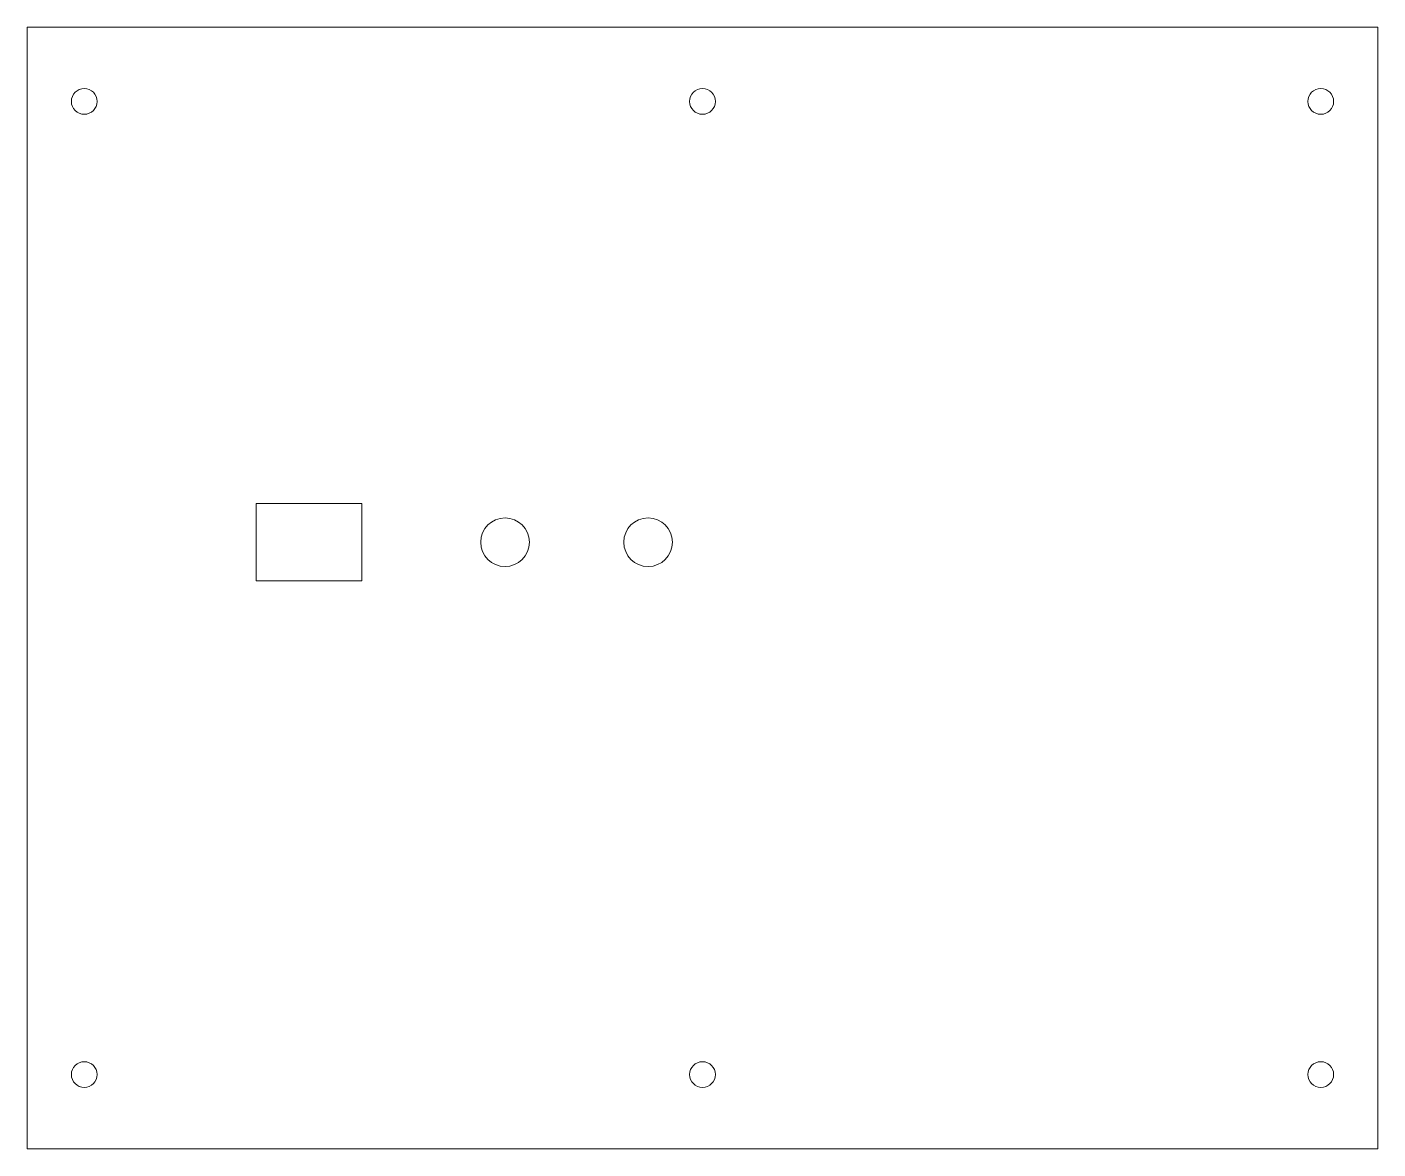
# Model space of a CAD drawing. Header units: millimetres. Extents: x 164 to 400, y 130 to 326.
import ezdxf

# ---------------------------------------------------------------- set-up
doc = ezdxf.new("R2010")
doc.units = ezdxf.units.MM

msp = doc.modelspace()

# ---------------------------------------------------------------- linework, layer by layer
at = {"color": 7, "linetype": 'Continuous', "lineweight": 15}
for p, q in [((399.75, 325.67), (163.75, 325.67)), ((163.75, 325.67), (163.75, 129.67)), ((399.75, 129.67), (399.75, 325.67)), ((222.25, 242.42), (203.75, 242.42)), ((203.75, 242.42), (203.75, 228.92)), ((222.25, 228.92), (222.25, 242.42)), ((203.75, 228.92), (222.25, 228.92)), ((163.75, 129.67), (399.75, 129.67))]:
    msp.add_line(p, q, dxfattribs=at)
for centre, radius in [((173.75, 312.67), 2.25), ((281.75, 312.67), 2.25), ((389.75, 312.67), 2.25), ((247.25, 235.67), 4.25), ((272.25, 235.67), 4.25), ((173.75, 142.67), 2.25), ((281.75, 142.67), 2.25), ((389.75, 142.67), 2.25)]:
    msp.add_circle(centre, radius, dxfattribs=at)

doc.saveas('drawing.dxf')
